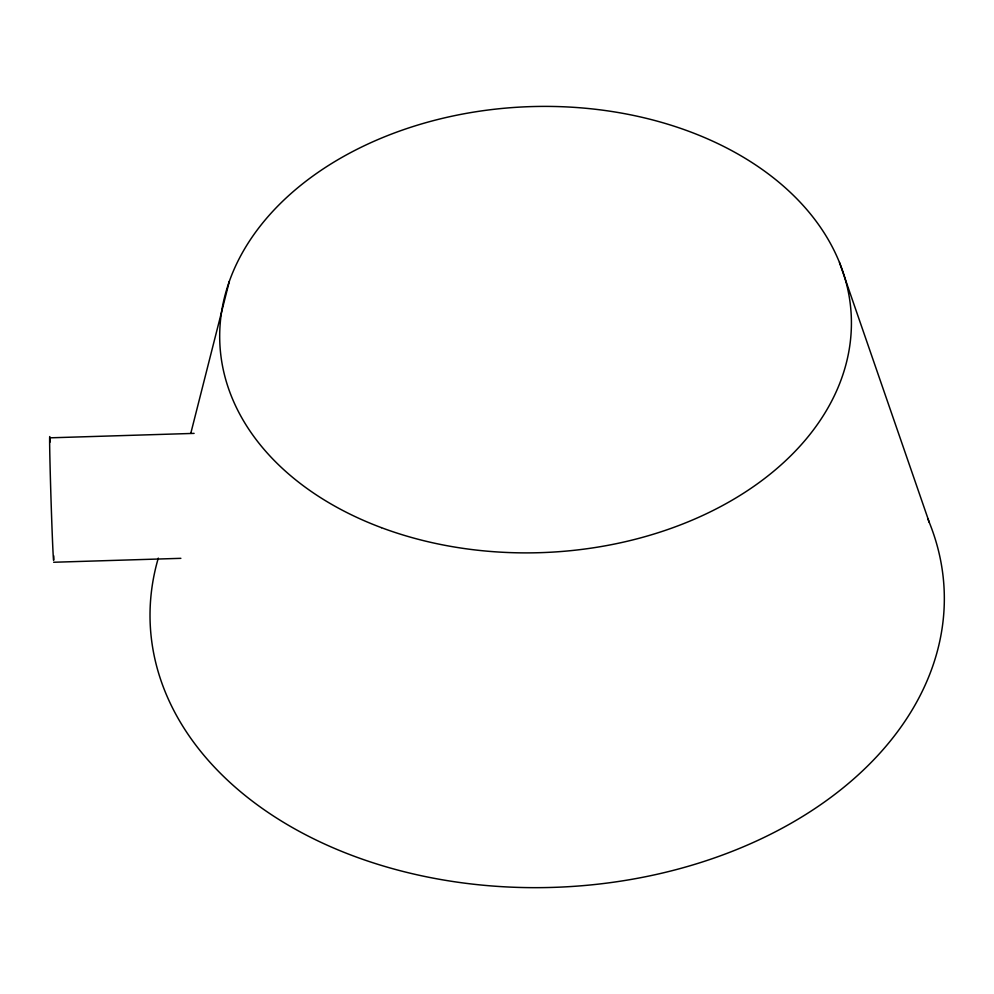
<?xml version="1.0" encoding="UTF-8"?>
<svg xmlns="http://www.w3.org/2000/svg" width="994" height="994" viewBox="0 0 994 994"><rect width="100%" height="100%" fill="white"/><g stroke="black" fill="none" stroke-linecap="round" stroke-linejoin="round"><path stroke-width="1.49" d="M190.798 433.309L229.353 281.302M49.812 437.832L194.103 433.384M53.651 562.256L180.871 558.33M839.495 262.515L929.34 522.546M53.751 555.87A62.237 0.696 88.2 0 1 51.129 502.815A62.237 0.696 88.2 0 1 50.197 441.995M927.65 518.483A397.339 280.47 -2.4 0 1 564.319 886.921A397.339 280.47 -2.4 0 1 158.294 558.119M381.435 527.665A316.005 223.054 -2.4 0 0 851.386 319.906A316.005 223.054 -2.4 0 0 373.843 141.347A316.005 223.054 -2.4 0 0 381.435 527.665"/></g></svg>
